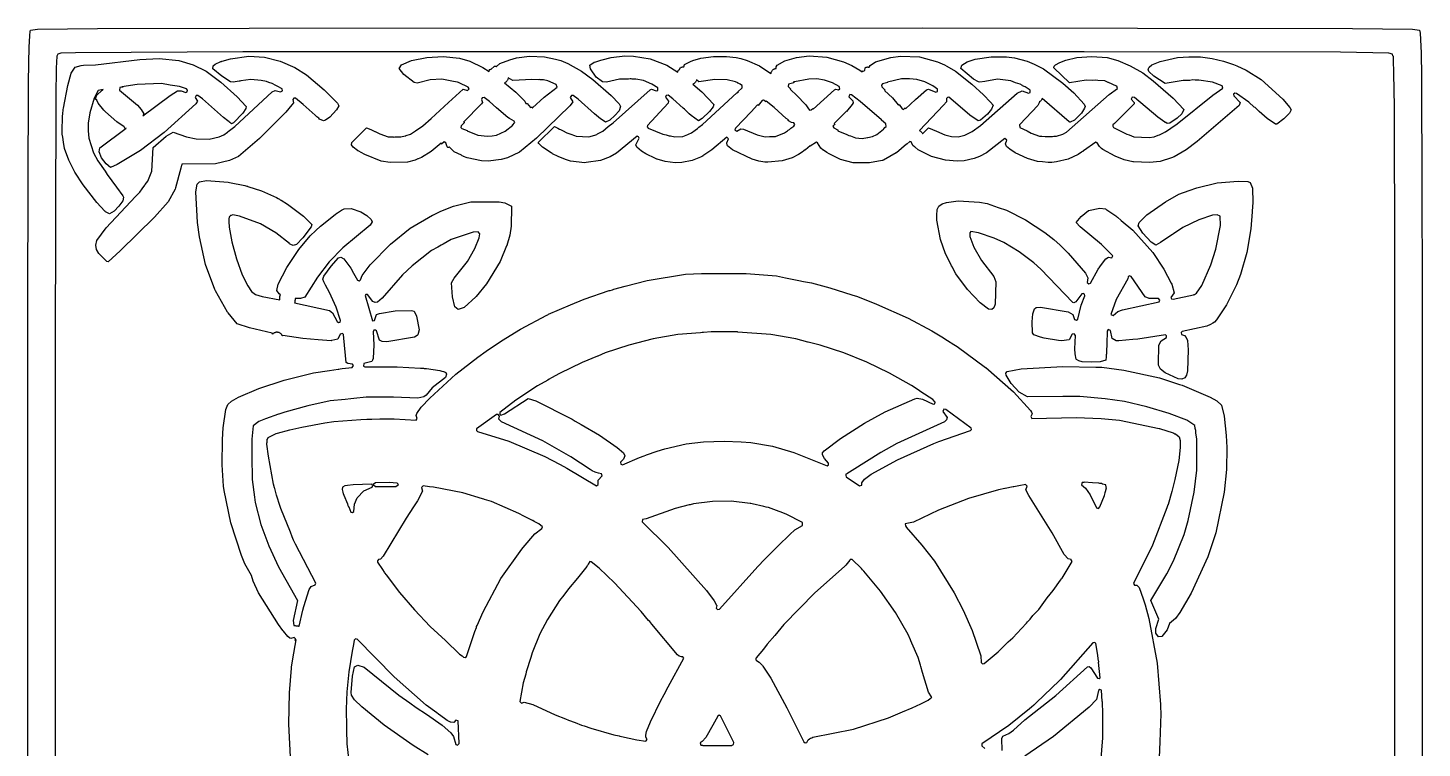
# Model space of a CAD drawing. Header units: millimetres. Extents: x 0 to 299, y 0 to 300.
# Drawn here: x 0.3 to 299.4, y 145.4 to 299.8 of the extents above; entities that cross this region are included whole.
import ezdxf

# ---------------------------------------------------------------- set-up
doc = ezdxf.new("R2010")
doc.units = ezdxf.units.MM
doc.layers.add('CUT', color=7, linetype='CONTINUOUS')

msp = doc.modelspace()

# ---------------------------------------------------------------- linework, layer by layer
at = {"layer": 'CUT'}
for points in [[(0.3196, 126.0814), (0.3314, 242.3578), (0.4539, 288.2613), (0.5912, 295.9124), (0.6451, 296.7105), (0.654, 296.8434), (0.7467, 298.2175), (0.8027, 299.0483), (0.8806, 299.3651), (2.3908, 299.5462), (15.2462, 299.7276), (47.8085, 299.8184), (192.1832, 299.8487), (284.4478, 299.7277), (297.3066, 299.5462), (298.8168, 299.3651), (298.9788, 298.706), (299.1321, 294.4695), (299.2229, 289.412), (299.2406, 284.2403), (299.289, 270.0892), (299.2987, 267.2501), (299.3025, 266.1354), (299.3636, 243.2563), (299.3492, 48.3109)], [(293.4982, 55.9256), (293.5207, 183.8023), (293.5285, 203.1676), (293.5244, 204.9089), (293.5285, 227.7398), (293.4982, 241.5512), (293.4982, 244.7452), (293.4799, 249.8786), (293.4074, 282.996), (293.3165, 290.076), (293.2095, 293.0982), (293.1944, 293.7342), (293.1031, 293.8453), (293.0179, 294.2016), (292.2424, 294.4074), (281.8461, 294.6178), (226.892, 294.7389), (46.4481, 294.7086), (10.5091, 294.5271), (7.4071, 294.4055), (6.7299, 294.2191), (6.5333, 293.7641), (6.4112, 291.2262), (6.3202, 285.2309), (6.1689, 231.3706), (6.1992, 47.8106)], [(56.6848, 142.1229), (56.2849, 150.5381), (56.4362, 157.2369), (56.8636, 162.5746), (56.8636, 162.5751), (56.8645, 162.5814), (56.8898, 162.7649), (57.1344, 164.537), (57.841, 168.6112), (57.8306, 168.6123), (57.7411, 168.5341), (57.6799, 168.4905), (57.7234, 168.8058), (57.4294, 169.0868), (56.7162, 168.915), (56.5279, 169.0065), (56.0817, 169.3678), (55.157, 170.4504), (55.0718, 170.5501), (55.0526, 170.5725), (55.0358, 170.5922), (54.999, 170.6353), (54.0486, 171.9163), (49.8008, 178.7146), (48.62, 181.1963), (48.2689, 182.4443), (46.8774, 184.9269), (46.1281, 186.6999), (43.8834, 193.6789), (42.4371, 200.6265), (42.3065, 201.5385), (41.9719, 206.1205), (42.0321, 211.5547), (42.1858, 214.0946), (42.777, 217.992), (43.2393, 219.1075), (44.0264, 219.7999), (45.4585, 220.6243), (49.8485, 222.4868), (55.2934, 224.3118), (61.5793, 225.8594), (64.9836, 226.4048), (66.8979, 226.6799), (66.9891, 226.6931), (67.3347, 226.7427), (67.7408, 226.8011), (69.8487, 226.9995), (70.1661, 227.4179), (69.928, 227.7421), (68.9375, 227.8706), (68.5529, 228.1236), (68.1166, 233.2943), (67.9992, 234.0774), (67.7681, 234.3142), (67.3241, 234.1889), (66.8351, 233.101), (65.4974, 232.7784), (65.4842, 232.7777), (65.4627, 232.7766), (65.4369, 232.7753), (65.3423, 232.7705), (62.5571, 232.9235), (59.3239, 233.2166), (55.0235, 233.8855), (54.8994, 233.7928), (54.8775, 233.8475), (54.8222, 233.9544), (54.7569, 234.0556), (54.6821, 234.1499), (54.5986, 234.2367), (54.5071, 234.315), (54.4085, 234.3841), (54.3037, 234.4435), (54.1937, 234.4924), (54.0795, 234.5306), (53.9622, 234.5576), (53.8428, 234.5732), (53.7224, 234.5772), (53.6022, 234.5696), (53.4834, 234.5505), (53.3669, 234.52), (53.2538, 234.4785), (53.1453, 234.4263), (53.0423, 234.3639), (52.9458, 234.2919), (52.8567, 234.2109), (52.8491, 234.2026), (52.7157, 234.3687), (47.8449, 235.496), (45.226, 236.3837), (43.2552, 238.7178), (43.2145, 238.7811), (43.1945, 238.8123), (43.1829, 238.8304), (43.1372, 238.9015), (40.5917, 243.4834), (40.4478, 243.7733), (38.4353, 249.0913), (37.1309, 255.043), (36.7249, 258.1227), (36.6446, 259.4586), (36.3733, 264.7119), (36.6533, 266.3487), (37.1438, 266.8358), (38.6562, 267.1063), (43.2518, 266.7549), (43.5726, 266.7094), (46.8375, 266.0398), (47.268, 265.9132), (47.2956, 265.9051), (47.4062, 265.8726), (47.4632, 265.8558), (50.4476, 264.8871), (53.6485, 263.4494), (54.0048, 263.2389), (54.2546, 263.0913), (54.4004, 263.0052), (54.6208, 262.875), (55.972, 262.0504), (59.4673, 259.4675), (61.2098, 257.7211), (61.0815, 257.1796), (59.3109, 254.801), (57.949, 253.4131), (57.2014, 253.1923), (56.6994, 253.3959), (56.4438, 253.5705), (56.4366, 253.5755), (56.4363, 253.5757), (56.4349, 253.5767), (56.4242, 253.5839), (53.466, 255.8939), (50.188, 257.8167), (45.6837, 259.4953), (44.2515, 259.7518), (43.9402, 259.6), (43.8363, 259.6103), (43.827, 259.5992), (43.7447, 259.6057), (43.6751, 259.4708), (43.5469, 259.4083), (43.5208, 259.2322), (43.5122, 259.222), (43.5143, 259.1886), (43.5081, 259.1468), (43.4315, 258.9984), (43.4384, 258.6776), (43.3911, 258.359), (43.4784, 257.0974), (44.0483, 253.9396), (45.0462, 250.3411), (46.3032, 246.8985), (47.472, 244.4979), (48.2718, 243.2829), (49.1422, 242.6511), (50.5933, 242.2309), (54.3354, 241.5482), (54.3275, 241.9553), (54.3308, 242.071), (54.3452, 242.1859), (54.3707, 242.2989), (54.4069, 242.4088), (54.4536, 242.5148), (54.5103, 242.6158), (54.5206, 242.6307), (54.1891, 242.8236), (53.7137, 243.559), (54.0075, 244.9017), (55.8321, 248.4577), (58.4411, 252.341), (60.8997, 255.2866), (62.0799, 256.4253), (62.0907, 256.4279), (63.1017, 257.333), (66.2196, 259.8265), (66.5995, 260.1094), (66.6321, 260.1337), (66.7135, 260.1944), (66.7304, 260.207), (67.5726, 260.7279), (68.1862, 261.0532), (69.6748, 261.1449), (71.7339, 260.3886), (73.0312, 259.6044), (73.9454, 258.7906), (74.1921, 258.2712), (73.7145, 257.5244), (67.8414, 252.6788), (64.9692, 249.6856), (62.4412, 246.4036), (59.7286, 242.086), (58.806, 241.8133), (57.6587, 241.8432), (57.6614, 241.7956), (57.6567, 241.6789), (57.6406, 241.5632), (57.6134, 241.4496), (57.5919, 241.3872), (57.5965, 241.3025), (57.5914, 241.1848), (57.5747, 241.0682), (57.5467, 240.9538), (57.5246, 240.8911), (65.0247, 239.2774), (65.674, 238.7661), (66.6666, 236.8531), (66.9727, 236.6595), (67.2806, 236.7736), (67.3867, 237.1199), (66.4698, 239.9403), (65.0313, 243.1204), (64.1238, 244.6871), (63.7641, 245.3972), (63.6079, 245.9344), (63.817, 246.5749), (65.337, 248.7349), (66.9274, 250.5106), (67.431, 250.6702), (68.0979, 250.2927), (69.5574, 248.3281), (70.1817, 247.2472), (71.001, 245.7539), (71.2565, 245.655), (71.2912, 245.6328), (71.3018, 245.6374), (71.4309, 245.5874), (71.6833, 245.801), (72.0043, 246.752), (73.7277, 249.0192), (78.0858, 253.4999), (82.3121, 256.9042), (87.12, 259.6997), (87.301, 259.7937), (88.7839, 260.4652), (91.3621, 261.5476), (91.3742, 261.5519), (91.3929, 261.5585), (91.4112, 261.5649), (91.6403, 261.6457), (95.308, 262.5371), (101.4324, 262.5351), (102.6151, 262.3076), (103.368, 261.9421), (104.0202, 261.5873), (104.022, 261.5847), (104.0248, 261.5803), (104.0273, 261.5765), (104.0373, 261.5613), (103.9714, 257.3002), (103.6963, 255.3936), (103.0249, 253.1632), (103.0173, 253.1424), (103.0153, 253.1369), (103.013, 253.1305), (103.0058, 253.1109), (101.6254, 249.7799), (98.7177, 244.9443), (96.4705, 242.2558), (96.4639, 242.2483), (96.4545, 242.2377), (96.4423, 242.224), (96.3791, 242.1527), (93.8719, 239.8692), (92.575, 239.4239), (91.9213, 240.0286), (91.4194, 242.1756), (91.1683, 245.1828), (91.7656, 246.1803), (94.5893, 249.7804), (96.1792, 252.5068), (97.1194, 254.8516), (97.2345, 255.654), (96.8793, 256.1313), (95.7993, 256.034), (91.1268, 254.4567), (89.4099, 253.4939), (88.9533, 253.282), (88.2459, 252.8413), (86.9205, 252.0981), (82.7085, 248.8463), (80.6936, 246.9209), (76.2824, 241.9049), (75.2921, 241.0503), (74.7731, 240.9682), (74.286, 241.1876), (73.1636, 242.6475), (72.8358, 242.6609), (72.6272, 242.4543), (74.2209, 237.0223), (74.6871, 237.0814), (75.1181, 238.3645), (75.7329, 238.6283), (79.1319, 239.1742), (82.5795, 239.2581), (83.16, 239.0742), (83.7081, 237.995), (84.2398, 235.0637), (83.9841, 234.0593), (83.8996, 233.9751), (83.8518, 233.9276), (83.8172, 233.8931), (83.7804, 233.8564), (83.2377, 233.4977), (77.2752, 232.523), (76.2963, 232.5897), (75.7657, 232.8672), (75.0952, 234.8634), (74.8638, 235.0523), (74.5338, 235.0017), (74.3627, 234.676), (74.5217, 231.8756), (74.4005, 228.9356), (74.4001, 228.9295), (74.2445, 228.5922), (74.2346, 228.5708), (74.2292, 228.559), (74.1161, 228.314), (72.3991, 227.8454), (72.2821, 227.3309), (72.5975, 227.1359), (79.5522, 227.1626), (84.5654, 226.8991), (85.1616, 226.8446), (85.2927, 226.8326), (85.5371, 226.8103), (85.844, 226.7823), (88.7057, 226.365), (89.0862, 226.2475), (89.4604, 226.1319), (89.6206, 226.0824), (89.698, 226.0585), (89.9558, 225.9242), (90.1114, 225.557), (89.8836, 224.885), (87.059, 222.6621), (85.741, 221.1049), (85.2136, 220.7608), (83.99, 220.4502), (78.7469, 220.6913), (72.8852, 220.631), (70.1962, 220.3568), (69.6053, 220.3276), (68.4045, 220.1741), (65.1731, 219.8445), (60.3639, 218.8224), (55.43, 217.4603), (54.1681, 217.027), (54.1182, 217.0126), (54.0566, 216.9887), (51.2961, 216.041), (49.8516, 215.4055), (48.669, 214.5456), (48.3827, 211.6735), (48.3866, 211.116), (48.3829, 211.0932), (48.3658, 209.6882), (48.3524, 209.4674), (48.36, 209.2167), (48.3233, 206.2152), (48.4302, 204.8217), (48.4428, 203.0006), (48.9217, 199.2301), (48.922, 199.2275), (48.9221, 199.227), (49.0721, 198.0462), (50.3128, 193.3567), (51.9719, 188.7439), (54.0525, 184.2527), (58.1758, 177.0291), (57.2505, 172.7338), (57.3547, 171.6695), (57.4467, 171.6781), (57.5645, 171.6777), (57.6817, 171.6656), (57.7972, 171.6422), (57.9098, 171.6075), (57.9568, 171.5878), (58.0209, 171.5964), (58.1394, 171.6004), (58.2578, 171.5926), (58.3748, 171.5733), (58.4759, 171.5461), (59.2891, 174.9939), (59.5367, 175.7974), (59.5421, 175.7998), (60.6702, 179.4469), (61.046, 180.0841), (61.943, 180.4377), (62.1023, 180.8056), (57.711, 189.157), (57.3046, 190.0035), (57.3003, 190.014), (57.1786, 190.315), (57.0133, 190.7239), (56.6217, 191.6928), (54.553, 196.8102), (54.1318, 198.0857), (53.9305, 198.788), (53.6759, 199.676), (53.2761, 201.0705), (53.2363, 201.2096), (53.0201, 202.01), (51.9, 208.0347), (51.5808, 210.6082), (51.5822, 210.6245), (51.5975, 210.8037), (51.614, 210.9968), (51.6692, 211.6429), (51.6816, 211.684), (51.8702, 212.0133), (51.9897, 212.104), (53.5798, 212.8539), (53.8525, 212.9341), (56.4812, 213.6618), (59.0895, 214.2345), (64.0462, 215.1664), (65.9165, 215.4508), (71.6995, 215.8763), (73.007, 215.9241), (73.4629, 215.9408), (74.0626, 215.9627), (75.8119, 216.0267), (78.8863, 216.0267), (83.5983, 215.7479), (83.8336, 216.075), (83.611, 216.7148), (83.7723, 217.1852), (84.7007, 218.5076), (86.4974, 220.4243), (92.1146, 225.5886), (96.8424, 229.2465), (98.5793, 230.5517), (101.9286, 232.7234), (105.9624, 235.2096), (111.6445, 238.25), (111.8396, 238.341), (111.9231, 238.3799), (111.9447, 238.39), (112.0139, 238.4222), (116.7332, 240.4638), (119.6359, 241.6617), (124.9967, 243.5072), (125.1862, 243.5616), (125.699, 243.709), (125.9791, 243.7895), (128.4264, 244.4927), (133.128, 245.6691), (141.36, 247.0391), (144.7792, 247.1906), (154.3716, 247.1644), (160.8843, 246.6503), (162.7957, 246.2663), (165.6817, 245.6866), (166.6669, 245.4886), (168.3882, 245.1428), (172.3121, 244.1296), (177.0764, 242.6002), (178.2537, 242.2162), (182.3539, 240.621), (189.0979, 237.6096), (194.1839, 234.8871), (196.6729, 233.3664), (197.4337, 232.8857), (197.5964, 232.7829), (198.906, 231.9554), (199.622, 231.5029), (205.7484, 227.0411), (205.8226, 226.9847), (211.691, 221.8127), (215.3891, 217.834), (215.5629, 217.4594), (215.7021, 217.0743), (215.4437, 216.4987), (215.6865, 216.1109), (225.1732, 216.2989), (230.5098, 216.1168), (234.4487, 215.7533), (242.9784, 213.9628), (243.0216, 213.9502), (245.9464, 213.0111), (246.0827, 212.9469), (246.1199, 212.9294), (246.355, 212.8187), (246.4603, 212.7691), (247.2396, 212.1456), (247.4663, 211.3791), (247.4666, 209.866), (247.1547, 207.0586), (246.304, 203.0315), (245.6617, 200.4078), (244.889, 197.6721), (244.8818, 197.6519), (244.8644, 197.6031), (244.8403, 197.5356), (244.6215, 196.9223), (241.5222, 188.8998), (237.4468, 180.7215), (237.6452, 180.3418), (238.1003, 180.3689), (238.1758, 180.3432), (238.6442, 179.8591), (238.6476, 179.8521), (239.5498, 177.4059), (239.9525, 176.1196), (240.7168, 173.1828), (242.5351, 163.624), (243.2603, 154.7546), (243.2612, 154.6866), (243.2666, 154.289), (243.2877, 152.715), (243.1393, 146.7609), (242.9508, 143.404)], [(86.1688, 143.9766), (82.9719, 145.9861), (76.7726, 150.3105), (71.9489, 154.223), (70.4033, 155.7389), (69.7427, 156.7767), (69.6606, 157.3138), (69.9641, 160.8576), (70.3807, 162.8376), (71.0772, 163.2202), (72.4786, 162.725), (79.8956, 156.7611), (82.2486, 155.1361), (83.6134, 154.1016), (85.8265, 152.6652), (89.1887, 150.3433), (91.0639, 148.7088), (91.5837, 147.8891), (92.1257, 146.2046), (92.4692, 146.0073), (92.854, 146.3942), (92.5805, 151.2519), (92.0764, 151.4038), (91.6703, 150.9003), (91.0497, 150.9693), (90.9854, 150.9883), (90.4252, 151.2333), (90.2728, 151.3331), (89.6711, 151.7697), (88.4254, 152.6736), (88.0595, 152.9391), (85.731, 154.6288), (78.8905, 160.6547), (70.8744, 168.8279), (70.7675, 168.7814), (70.5893, 168.8109), (70.4094, 168.6258), (70.3757, 168.6112), (70.3707, 168.586), (70.3377, 168.552), (70.1775, 167.6227), (69.8937, 166.2083), (69.1387, 161.7655), (68.7474, 157.4844), (68.597, 153.7672), (68.6762, 149.8578), (68.6576, 148.1258), (68.7241, 147.4887), (68.7474, 146.3413), (69.6209, 138.8555)], [(209.2778, 144.9221), (209.192, 147.4793), (209.4181, 147.981), (210.6915, 148.5515), (211.7249, 149.2651), (214.1307, 151.4548), (220.7668, 156.6977), (227.6252, 162.8239), (227.9345, 162.9052), (228.2998, 162.5949), (229.7473, 160.3952), (230.0618, 160.2925), (230.3197, 160.4378), (229.9629, 163.8384), (229.9917, 163.8939), (229.8899, 164.5341), (229.8028, 165.3643), (229.3814, 167.8038), (229.1947, 168.0407), (228.7303, 167.9751), (221.7833, 160.1044), (221.6359, 159.9444), (221.6286, 159.9365), (221.6282, 159.9361), (221.6087, 159.9159), (216.5479, 155.081), (216.2002, 154.7647), (216.049, 154.6272), (215.5835, 154.2037), (215.1521, 153.8112), (210.7558, 150.2774), (204.9484, 146.3136), (204.9086, 145.9121), (205.5923, 145.3181)], [(230.4381, 142.2964), (230.8582, 147.5795), (230.889, 153.5266), (230.8187, 154.517), (230.8034, 155.3099), (230.7555, 155.4075), (230.5856, 157.8009), (230.2455, 157.9485), (229.9558, 157.7775), (229.4878, 155.8445), (227.9831, 154.1531), (220.3228, 147.8597), (214.149, 143.653)]]:
    msp.add_lwpolyline(points, dxfattribs=at)
for points in [[(14.9761, 285.1388), (15.019, 285.2392), (15.0708, 285.3352), (15.1311, 285.4262), (15.1994, 285.5113), (15.2752, 285.5898), (16.0806, 286.3521), (16.1808, 286.437), (16.2896, 286.5105), (16.4058, 286.5716), (16.4822, 286.6066), (15.3607, 286.3991), (14.5608, 284.8079), (13.6365, 281.6666), (13.2788, 279.382), (13.2212, 277.7686), (13.4046, 276.1691), (14.4035, 273.0568), (15.3188, 271.3156), (16.8717, 269.1523), (16.8722, 269.113), (17.326, 268.4416), (19.3409, 265.7125), (20.7098, 263.8056), (20.8273, 263.5382), (20.6691, 262.7737), (19.856, 261.6455), (18.8239, 260.5551), (17.8433, 260.0003), (17.0762, 260.3494), (16.9686, 260.4354), (16.957, 260.4447), (16.9337, 260.4633), (16.8513, 260.5292), (15.0939, 262.4287), (12.1523, 266.2185), (10.3673, 268.9291), (9.0769, 271.45), (8.1777, 273.9848), (8.1702, 274.0266), (8.1137, 274.3874), (7.9606, 275.3651), (7.797, 276.4096), (7.6926, 277.0762), (7.6462, 278.1081), (7.7231, 280.3941), (7.7254, 280.4614), (7.7316, 280.6464), (7.7333, 280.6957), (7.8213, 281.6437), (7.8802, 282.0759), (7.8942, 282.1787), (7.9195, 282.3639), (7.9579, 282.6461), (8.8728, 287.4957), (9.5788, 290.1567), (10.4694, 291.4283), (11.7506, 291.7858), (12.2579, 291.8431), (14.8556, 291.949), (24.3475, 293.1017), (28.4904, 293.2746), (32.7077, 292.8264), (35.7672, 291.9112), (38.5525, 290.5792), (41.6777, 288.2425), (45.1735, 285.0811), (47.1643, 282.9601), (47.0873, 282.5352), (46.3969, 281.5294), (44.4197, 279.4654), (44.0122, 279.3069), (43.8582, 279.3942), (43.6125, 279.5952), (43.4673, 279.7141), (43.1998, 279.9329), (42.3112, 280.6599), (37.797, 284.6057), (36.7777, 285.3398), (36.4474, 285.3687), (36.2042, 284.908), (36.7316, 284.1092), (36.3611, 283.5359), (29.5496, 277.3911), (24.4444, 273.5618), (19.443, 270.5303), (18.0227, 269.9296), (17.0811, 270.6713), (16.1431, 271.9947), (15.6191, 273.2708), (15.7617, 274.1505), (21.4094, 278.3566), (21.0439, 278.2458), (21.0901, 278.3295), (20.9646, 278.6398), (19.3843, 279.7156), (16.9748, 281.8209), (16.6106, 282.2011), (15.3939, 283.7295), (15.133, 284.3806), (14.812, 284.5577), (14.9426, 285.0349)], [(53.3937, 286.4422), (54.5145, 286.1175), (54.915, 286.356), (54.8287, 286.7821), (53.81, 287.3856), (53.5172, 287.5058), (53.5165, 287.5074), (52.7004, 287.9515), (51.9811, 288.1362), (51.5235, 288.3241), (50.3573, 288.6021), (48.1579, 288.806), (45.9771, 288.4613), (45.7816, 288.4504), (45.6134, 288.4038), (44.347, 288.2036), (43.7821, 288.3152), (41.898, 289.4899), (40.023, 291.0929), (40.0921, 291.6918), (40.5196, 292.0649), (41.6978, 292.6162), (41.7776, 292.6476), (41.8336, 292.6696), (41.9069, 292.6985), (41.9623, 292.7203), (43.7856, 293.2432), (47.6941, 293.765), (51.0618, 293.5542), (54.4276, 292.7312), (57.5755, 291.3894), (60.0907, 289.7671), (63.893, 286.5445), (66.7115, 283.7222), (66.9916, 283.1586), (66.5467, 282.2813), (65.0847, 280.7332), (64.1317, 280.0292), (63.6981, 279.9137), (62.8966, 280.3089), (62.7251, 280.4601), (62.5068, 280.6525), (62.3298, 280.8084), (61.9664, 281.1287), (59.3898, 283.4369), (57.7111, 284.7642), (57.3785, 284.7993), (57.1227, 284.4891), (57.268, 283.7988), (56.925, 283.3579), (55.6448, 281.7887), (49.9774, 276.1218), (45.5026, 272.3023), (43.5703, 271.4158), (40.5842, 270.7151), (33.3499, 270.6067), (33.2527, 270.238), (33.1838, 270.1484), (33.1304, 269.7739), (32.0089, 265.5203), (31.8912, 265.2432), (30.3828, 262.5484), (27.4993, 259.2718), (20.1264, 252.0183), (17.5298, 249.704), (17.2191, 249.748), (15.5495, 251.4724), (15.0011, 252.3398), (14.8588, 253.2604), (15.1137, 254.2604), (17.0803, 256.9482), (23.4014, 263.6667), (23.4037, 263.6687), (23.4075, 263.6731), (24.3101, 264.6324), (24.823, 265.3382), (25.4008, 266.0879), (25.4848, 266.249), (26.036, 267.0075), (26.8801, 269.1548), (27.1603, 274.1709), (29.9865, 276.6612), (31.4568, 277.4516), (34.3295, 276.4748), (36.4025, 276.0619), (39.197, 276.0066), (41.3484, 276.457), (42.3767, 276.9321), (43.1521, 277.5047), (43.1974, 277.53), (43.3075, 277.6194), (44.728, 278.6683), (52.6868, 286.136)], [(71.0827, 273.5068), (71.0154, 273.5432), (70.0733, 274.2666), (69.7285, 274.7398), (69.7991, 275.2436), (72.9751, 278.4308), (73.8949, 278.0247), (74.588, 277.7187), (74.7711, 277.6379), (74.8311, 277.6114), (75.7831, 277.1271), (77.6078, 276.4826), (78.5531, 276.4749), (78.6429, 276.4559), (78.6557, 276.456), (78.7746, 276.4269), (79.0336, 276.4572), (79.6715, 276.4594), (79.6982, 276.4655), (80.3396, 276.4602), (81.2393, 276.7153), (81.3585, 276.7292), (81.4646, 276.7791), (82.3952, 277.043), (83.2219, 277.6062), (83.3294, 277.6568), (83.4445, 277.7578), (85.0086, 278.8234), (86.8213, 280.3931), (90.523, 283.8768), (93.7152, 286.6884), (94.5766, 286.4533), (94.9595, 286.7722), (94.7843, 287.1721), (92.8317, 288.0705), (92.673, 288.1033), (92.4325, 288.2136), (91.6034, 288.324), (89.126, 288.8353), (86.616, 288.7154), (83.7976, 287.9941), (83.1874, 288.1314), (80.9286, 289.8578), (79.95, 291.1164), (80.4217, 291.9231), (80.4754, 291.9612), (82.6306, 292.8549), (85.8923, 293.4935), (89.3999, 293.7355), (92.8697, 293.3402), (95.136, 292.6988), (97.9078, 291.3764), (99.263, 290.5041), (99.2662, 290.5668), (99.2835, 290.6822), (99.3119, 290.7954), (99.3512, 290.9053), (99.3733, 290.9521), (99.431, 290.9912), (99.6385, 290.9054), (100.408, 291.6447), (100.4462, 291.647), (100.5628, 291.6427), (100.6784, 291.6271), (100.792, 291.6003), (100.8145, 291.5926), (101.543, 292.2081), (103.7094, 292.9935), (105.15, 293.4078), (107.9122, 293.7952), (111.0957, 293.6754), (113.4526, 293.1462), (114.6188, 292.8227), (116.1518, 292.2399), (119.0906, 290.5592), (121.4806, 288.7523), (125.3986, 285.3191), (127.1153, 283.5724), (127.446, 283.0199), (127.1175, 282.0956), (126.2185, 281.0384), (125.1709, 280.0603), (124.2315, 279.6194), (124.2102, 279.6316), (124.1958, 279.6398), (124.1847, 279.6462), (124.1454, 279.6688), (123.1368, 280.3396), (121.8531, 281.4266), (118.33, 284.532), (117.2503, 285.3467), (116.8867, 285.3699), (116.6662, 284.9315), (117.2251, 284.0223), (116.874, 283.521), (116.5305, 283.1592), (109.4405, 276.1831), (105.7576, 273.1827), (103.2189, 271.9738), (101.8584, 271.5992), (99.0367, 271.2578), (97.6155, 271.3472), (94.5185, 272.0176), (93.7731, 272.2971), (93.7012, 272.3319), (93.4999, 272.4292), (93.2897, 272.5309), (91.7726, 273.2646), (90.8007, 274.1648), (90.7839, 274.327), (90.7579, 274.3107), (90.6541, 274.2589), (90.5458, 274.2173), (90.434, 274.1864), (90.4122, 274.1826), (90.2613, 274.321), (89.9814, 275.1915), (89.6306, 275.3949), (89.0457, 274.9407), (89.0399, 274.9548), (89.0064, 275.0658), (88.9913, 275.1417), (86.8343, 273.3068), (84.7472, 272.036), (84.0425, 271.7671), (84.0053, 271.7528), (83.9836, 271.7446), (83.3512, 271.5032), (81.7185, 271.077), (81.71, 271.0754), (81.7083, 271.0751), (81.708, 271.075), (81.7079, 271.075), (78.0335, 270.9843), (76.0874, 271.301), (72.585, 272.7037), (71.7863, 273.1265), (71.3232, 273.3768), (71.1445, 273.4734)], [(166.7523, 273.478), (166.3827, 273.2181), (165.6286, 272.6877), (164.2597, 271.9765), (162.0692, 271.3185), (159.0275, 271.077), (158.3907, 271.0761), (157.0829, 271.2963), (155.6993, 271.6962), (151.4559, 273.7135), (150.382, 274.5441), (150.2919, 274.6773), (150.2467, 275.2218), (150.6041, 276.0447), (150.2168, 276.4277), (147.0361, 273.717), (145.1209, 272.4002), (145.0689, 272.3717), (144.9993, 272.3336), (144.8985, 272.2784), (144.5956, 272.1126), (142.8042, 271.4109), (140.5608, 270.9747), (139.187, 270.9252), (137.0004, 271.209), (135.2993, 271.6882), (135.2001, 271.7249), (135.103, 271.7608), (135.0682, 271.7737), (134.931, 271.8244), (132.843, 272.8605), (131.9146, 273.3821), (130.9409, 274.2509), (130.7412, 274.7465), (131.3998, 276.178), (131.3152, 276.496), (131.0173, 276.6358), (126.5789, 272.9598), (125.2036, 272.2096), (123.1427, 271.4428), (120.0347, 270.9497), (119.7727, 270.9352), (116.7383, 271.267), (115.5964, 271.6337), (114.0337, 272.3013), (112.8213, 272.8625), (112.7912, 272.8805), (112.582, 273.0193), (110.7242, 274.2828), (109.941, 275.0566), (109.769, 275.301), (113.2936, 278.6753), (114.013, 278.3321), (114.368, 278.1627), (114.532, 278.0844), (115.0205, 277.8513), (115.9075, 277.3393), (116.7806, 277.0279), (117.5462, 276.7482), (117.5749, 276.7447), (117.8926, 276.6313), (120.6432, 276.4531), (121.9001, 276.8648), (122.1467, 276.9106), (122.3169, 277.0013), (122.4013, 277.0289), (122.4953, 277.0964), (123.6243, 277.698), (124.755, 278.7172), (125.8317, 279.4894), (133.7715, 286.5497), (134.095, 286.6844), (135.0759, 286.3185), (135.4286, 286.4264), (135.4238, 286.9793), (134.1244, 287.7483), (132.3257, 288.5433), (130.7492, 288.8659), (129.9099, 288.8671), (129.7288, 288.8994), (129.5275, 288.8883), (129.4811, 288.897), (129.1329, 288.8682), (127.2001, 288.871), (124.3895, 288.2085), (123.5966, 288.2679), (122.2358, 289.2828), (120.96, 291.0774), (120.8688, 291.8604), (121.8132, 292.4886), (122.0454, 292.562), (122.1425, 292.5926), (123.1989, 292.9262), (123.4683, 293.0112), (125.4087, 293.5183), (128.3369, 293.8253), (130.2132, 293.794), (133.8159, 293.1885), (137.3372, 291.8306), (139.7408, 290.345), (139.7419, 290.3936), (139.7566, 290.5121), (139.783, 290.6286), (139.8209, 290.7418), (139.8439, 290.7932), (140.0275, 290.8713), (140.3121, 291.327), (140.3616, 291.3575), (140.4691, 291.4096), (140.5811, 291.4508), (140.6967, 291.4807), (140.8148, 291.4989), (140.934, 291.5053), (141.0004, 291.5023), (141.1462, 291.9884), (142.4291, 292.6495), (142.948, 292.8545), (144.6776, 293.3411), (147.3412, 293.7059), (150.1424, 293.7351), (152.2664, 293.5049), (153.202, 293.298), (154.6256, 292.8702), (157.2555, 291.6913), (159.7039, 290.0424), (159.7111, 290.1235), (159.7324, 290.2374), (159.7645, 290.3486), (159.8072, 290.4562), (159.8601, 290.5592), (159.9227, 290.6566), (159.9943, 290.7476), (160.0744, 290.8312), (160.1622, 290.9067), (160.2569, 290.9734), (160.3575, 291.0307), (160.4632, 291.078), (160.5729, 291.1149), (160.6857, 291.141), (160.7895, 291.1547), (160.7893, 291.5136), (161.0406, 291.8488), (162.6761, 292.758), (165.1598, 293.4917), (167.8832, 293.8248), (171.6949, 293.5767), (175.2909, 292.5795), (177.074, 291.7673), (178.785, 290.7875), (179.2939, 290.4057), (179.302, 290.4702), (179.3277, 290.5839), (179.3405, 290.6227), (179.5072, 290.5349), (179.8645, 290.7294), (179.9175, 291.2495), (179.992, 291.3572), (180.0973, 291.3988), (180.2093, 291.431), (180.324, 291.4521), (180.4401, 291.462), (180.5567, 291.4606), (180.6726, 291.4479), (180.7867, 291.424), (180.7881, 291.4235), (180.9443, 291.7803), (182.1019, 292.5458), (185.4041, 293.5153), (187.5014, 293.7967), (191.5734, 293.6381), (195.4466, 292.5789), (196.8865, 291.9062), (197.4059, 291.6605), (199.2452, 290.5726), (202.8137, 287.7599), (205.2678, 285.4986), (206.8088, 283.9105), (207.3377, 283.2463), (207.0133, 282.4099), (206.1145, 281.3195), (204.6285, 280.0764), (204.1308, 279.9148), (202.3201, 281.1603), (198.2769, 284.6544), (197.8424, 284.9657), (197.5451, 284.9559), (197.3297, 284.7029), (197.333, 284.021), (196.7247, 283.2764), (191.5916, 277.8276), (191.6653, 277.7847), (191.7616, 277.715), (191.925, 277.584), (192.013, 277.506), (192.093, 277.4198), (192.1642, 277.3262), (192.2258, 277.226), (192.2388, 277.1994), (193.4768, 278.4257), (195.1853, 277.7364), (197.0076, 276.9107), (198.4317, 276.5291), (199.8586, 276.4899), (201.2775, 276.8409), (202.8702, 277.6537), (204.6567, 278.9059), (212.5353, 285.8408), (213.5769, 286.3823), (214.9254, 285.8631), (215.3122, 285.9726), (215.3191, 286.4975), (214.2203, 287.1888), (213.6819, 287.4154), (213.6629, 287.4689), (213.1389, 287.776), (212.1292, 288.0688), (211.1334, 288.4879), (208.2923, 288.8356), (205.564, 288.3632), (204.4845, 288.2409), (204.2116, 288.298), (203.1547, 288.8866), (200.4025, 291.1466), (200.6577, 291.8869), (201.7683, 292.5749), (203.5284, 293.1586), (206.9148, 293.6755), (210.2446, 293.6757), (211.963, 293.4468), (214.6476, 292.7173), (216.1665, 292.1029), (218.1227, 291.0609), (222.2675, 288.005), (224.6548, 285.9232), (226.8744, 283.521), (227.0702, 283.0175), (226.976, 282.6162), (226.2765, 281.5727), (224.7843, 280.0488), (223.8433, 279.6236), (223.8155, 279.6426), (223.8078, 279.6479), (223.7639, 279.6778), (223.6784, 279.7361), (217.8637, 284.6934), (217.8282, 284.594), (217.7778, 284.4874), (217.7172, 284.3863), (217.647, 284.2915), (217.5678, 284.2042), (217.4805, 284.125), (217.3858, 284.0547), (217.2846, 283.9942), (217.2305, 283.9686), (217.266, 283.9227), (216.9133, 283.2059), (213.0737, 279.159), (213.0299, 279.0256), (213.0094, 279.0037), (213.0142, 278.9776), (212.9805, 278.8746), (213.0585, 278.7389), (213.1088, 278.4678), (214.6179, 277.7589), (215.5359, 277.2434), (217.287, 276.6394), (217.7845, 276.6393), (218.5268, 276.548), (220.0563, 276.5808), (220.3376, 276.6385), (220.9592, 276.6383), (222.3208, 277.0599), (223.0604, 277.4973), (232.2582, 285.5713), (234.0375, 286.8539), (233.8693, 287.3492), (233.8322, 287.3658), (233.8323, 287.3677), (232.1067, 288.1564), (232.0271, 288.1697), (231.3257, 288.482), (229.8252, 288.5364), (229.286, 288.6262), (228.6003, 288.5808), (227.3139, 288.6275), (223.7324, 288.0348), (220.3745, 291.298), (220.4123, 291.6254), (220.6939, 291.8916), (221.6798, 292.4237), (222.97, 292.9437), (225.282, 293.5245), (228.5374, 293.7358), (231.82, 293.5171), (234.1023, 292.8773), (236.7505, 291.7214), (239.4324, 290.2292), (241.6686, 288.5163), (245.9539, 284.7474), (248.2261, 282.3128), (247.7948, 281.395), (246.8003, 280.4614), (245.2173, 279.4264), (244.6501, 279.3765), (244.3616, 279.5406), (244.2843, 279.5845), (244.271, 279.5921), (244.1651, 279.6523), (242.6795, 280.7128), (237.6965, 284.9113), (237.1859, 285.0218), (236.9861, 284.5662), (237.6284, 283.8365), (237.6273, 283.6361), (237.6075, 283.6063), (237.5755, 283.5582), (237.5753, 283.5579), (237.5672, 283.5456), (233.3858, 279.3748), (233.0403, 279.0535), (233.0603, 278.967), (232.9934, 278.7917), (233.1879, 278.4829), (233.8868, 278.158), (236.0375, 277.0704), (236.5465, 276.9214), (237.5496, 276.455), (240.8187, 276.3099), (241.8805, 276.4922), (242.7623, 276.8689), (243.0334, 276.9387), (243.7466, 277.2894), (244.0221, 277.4071), (244.1276, 277.4767), (244.3444, 277.5833), (245.4441, 278.3372), (245.4504, 278.3501), (246.8353, 279.2644), (254.4819, 285.4001), (256.6449, 286.8887), (256.4851, 287.4132), (254.3885, 288.2045), (251.494, 288.6255), (250.9668, 288.6165), (250.8957, 288.6262), (250.6959, 288.6157), (250.1621, 288.6854), (249.5727, 288.5928), (248.1112, 288.568), (244.2218, 287.9419), (241.8125, 289.4806), (240.7414, 290.4774), (240.6339, 291.0008), (240.7944, 291.4435), (241.367, 291.9348), (243.1848, 292.6714), (246.8743, 293.4881), (249.3605, 293.6752), (251.8655, 293.6117), (254.3656, 293.2744), (256.7981, 292.7038), (258.9315, 291.9744), (259.6514, 291.6773), (261.5931, 290.768), (264.8281, 288.75), (269.4608, 284.5411), (270.9882, 282.8018), (271.2516, 282.2501), (270.8959, 281.5539), (269.7079, 280.3352), (268.2316, 279.2254), (267.8986, 279.1934), (266.1323, 280.4398), (264.4199, 281.9523), (263.5434, 282.7535), (263.3762, 282.8741), (262.2168, 283.8981), (259.5625, 285.777), (259.1683, 285.8474), (258.9337, 285.6138), (258.9637, 285.2841), (260.3475, 283.8481), (260.0914, 283.2165), (251.1155, 275.5126), (248.7889, 273.7078), (246.1802, 272.1908), (245.5781, 271.9557), (243.1674, 271.2033), (240.8642, 270.9551), (237.4434, 271.1029), (237.352, 271.1118), (235.4659, 271.5754), (233.5456, 272.3687), (230.8822, 273.7909), (230.6041, 273.9975), (230.4737, 274.1158), (230.4008, 274.182), (230.2881, 274.2842), (230.1577, 274.4026), (229.6482, 275.2265), (229.3457, 275.3619), (226.7259, 273.4767), (226.5649, 273.3651), (226.5109, 273.3276), (226.2897, 273.1741), (225.6079, 272.7011), (223.4306, 271.7257), (220.92, 271.111), (219.9347, 271.0157), (219.1564, 271.015), (217.9225, 271.0898), (216.843, 271.227), (214.7358, 271.8182), (212.0606, 273.0719), (210.9293, 273.8202), (210.2166, 274.4223), (210.0098, 274.9587), (210.2975, 275.7711), (209.897, 276.0987), (205.929, 273.0384), (204.445, 272.2688), (203.2674, 271.8129), (201.1327, 271.3284), (199.6301, 271.2869), (197.1517, 271.4761), (194.1459, 272.2654), (191.2908, 273.7272), (190.6213, 274.2481), (190.5608, 274.3582), (190.4801, 274.3165), (190.472, 274.3133), (190.1088, 274.6403), (189.803, 275.3872), (189.4917, 275.5009), (188.8119, 274.911), (188.8063, 274.9216), (186.5958, 273.0903), (186.5941, 273.0891), (186.5914, 273.0872), (186.5836, 273.0818), (186.5593, 273.0649), (183.8261, 271.4981), (183.7347, 271.462), (183.6501, 271.4286), (183.6102, 271.4129), (183.5795, 271.4008), (180.8064, 270.8957), (177.3454, 270.9275), (174.5969, 271.5999), (172.1854, 272.8429), (171.6741, 273.1338), (170.9419, 273.6617), (170.8803, 273.6447), (170.3792, 274.0637), (169.7046, 275.223), (169.4386, 275.3673), (168.1333, 274.4492), (168.1057, 274.5306), (168.1044, 274.5353), (167.1138, 273.7323), (167.0208, 273.6668)], [(30.8441, 285.383), (32.3968, 286.3185), (33.1808, 286.3217), (34.2018, 286.0094), (34.4647, 286.1422), (34.5553, 286.4587), (34.3378, 286.7493), (32.8458, 287.2762), (30.8647, 287.5973), (30.861, 287.5983), (30.8568, 287.5985), (28.9931, 287.9006), (23.7825, 287.7201), (20.4469, 287.2388), (20.6537, 287.1759), (20.7055, 287.1573), (20.02, 287.0433), (19.9824, 286.4947), (23.8292, 283.2452), (24.6276, 282.3489), (25.1535, 281.4042), (25.2028, 281.4045), (24.9867, 281.0207)], [(103.1943, 288.6426), (103.1375, 288.5414), (103.0713, 288.4462), (102.9962, 288.3578), (102.9129, 288.2771), (102.8221, 288.2048), (102.7249, 288.1416), (102.6219, 288.0881), (102.5506, 288.0594), (104.9846, 286.0927), (106.9237, 284.1214), (107.1539, 283.6094), (107.1679, 283.6122), (107.2847, 283.6242), (107.4006, 283.6247), (108.102, 282.7735), (108.3949, 282.8462), (108.451, 282.8958), (108.4751, 282.8387), (108.5101, 282.7266), (108.5196, 282.6805), (111.064, 284.996), (113.8164, 287.1661), (113.6439, 287.68), (111.8255, 288.4779), (110.8893, 288.6906), (110.1952, 288.723), (110.0453, 288.7486), (109.7801, 288.7424), (108.38, 288.8078), (104.3584, 288.5469), (103.3191, 289.1642), (103.317, 289.0873), (103.3026, 288.9722), (103.2772, 288.859), (103.241, 288.7488)], [(140.8407, 282.65), (138.6614, 284.6258), (137.6368, 285.4105), (137.2069, 285.3554), (137.0836, 284.9737), (137.7245, 284.1079), (137.6199, 283.7329), (133.2072, 278.9298), (133.1232, 278.6026), (133.3619, 278.3168), (136.496, 277.0763), (137.2501, 276.894), (137.8891, 276.699), (138.1495, 276.6765), (139.062, 276.4558), (140.8134, 276.5452), (141.8821, 277.0126), (141.9868, 277.0471), (142.0485, 277.0854), (142.6463, 277.3469), (143.4246, 277.9388), (143.9278, 278.2509), (144.1985, 278.5275), (144.9956, 279.1338), (152.3886, 285.889), (152.7064, 286.1088), (152.6409, 286.1476), (152.6232, 286.1607), (153.5175, 286.9793), (153.5438, 287.5233), (153.1867, 287.7089), (153.1589, 287.7585), (152.9321, 287.8411), (152.5205, 288.0549), (152.5622, 288.0912), (152.5677, 288.0951), (152.0651, 288.2996), (150.3417, 288.7212), (147.6719, 288.7785), (144.2142, 288.3047), (143.739, 288.7054), (143.7307, 288.6564), (143.6997, 288.5433), (143.6579, 288.4337), (143.6056, 288.3287), (143.5433, 288.2293), (143.4716, 288.1365), (143.3911, 288.0511), (143.3027, 287.974), (143.2072, 287.9059), (143.1055, 287.8474), (142.9986, 287.7991), (142.9516, 287.7832), (144.8533, 286.1392), (147.4593, 283.4), (147.3351, 282.919), (146.541, 281.9333), (144.9674, 280.4203), (144.1275, 279.9142), (142.574, 281.0785), (142.1821, 281.4338), (141.1707, 282.3893)], [(174.1903, 286.5987), (174.4469, 286.8039), (174.342, 287.2807), (172.9143, 288.0366), (171.1917, 288.6302), (169.5372, 288.893), (167.8434, 288.8675), (164.7172, 288.267), (164.5502, 288.2742), (164.5704, 288.2261), (164.6049, 288.1143), (164.6137, 288.0714), (163.4395, 287.8152), (163.3796, 287.2757), (163.9434, 286.7274), (163.8639, 286.6931), (163.8096, 286.6757), (165.3288, 285.3021), (167.0677, 283.5026), (167.1831, 283.3342), (167.7772, 282.467), (167.8394, 282.4338), (167.9763, 282.1933), (168.3393, 282.2831), (168.7004, 282.5923), (168.7247, 282.5187), (168.7422, 282.4411), (173.3385, 286.5382), (173.6232, 286.6846)], [(193.0944, 286.5577), (193.4558, 286.6825), (195.0291, 286.0974), (195.4131, 286.2029), (195.4309, 286.7231), (194.4312, 287.3984), (192.6814, 288.2455), (190.9872, 288.7553), (189.3898, 288.9573), (187.7298, 288.898), (184.7038, 288.2315), (184.7466, 288.167), (184.7574, 288.1468), (183.6292, 287.8263), (183.3843, 287.5544), (183.473, 287.1993), (184.2302, 286.4687), (184.1255, 286.4247), (184.0775, 286.4099), (185.7583, 284.8753), (186.9497, 283.3263), (186.9622, 283.3319), (187.0733, 283.3689), (187.1863, 283.3947), (187.824, 282.4879), (188.1208, 282.3499), (188.4961, 282.6917), (188.5114, 282.6582), (188.5495, 282.5475), (188.562, 282.4946), (190.6769, 284.5091)], [(97.6353, 283.596), (93.7864, 279.6278), (93.8242, 279.619), (93.9357, 279.5811), (93.9567, 279.5716), (93.2178, 278.8117), (93.1792, 278.4884), (93.3659, 278.2648), (94.5662, 277.8094), (94.5719, 277.7648), (96.8239, 276.8679), (98.8959, 276.6106), (99.9172, 276.6727), (100.8316, 276.8567), (102.6761, 277.7136), (104.3379, 278.9775), (104.2988, 278.9936), (104.7496, 279.5826), (104.5872, 279.8788), (103.6317, 280.4263), (103.2407, 280.6504), (100.811, 282.6872), (99.297, 284.0471), (98.1658, 284.9008), (97.7623, 284.8626), (97.6068, 284.525), (97.7973, 283.8602)], [(160.3856, 282.7829), (158.672, 284.1425), (158.6504, 284.0312), (158.6416, 284.0017), (158.084, 284.3792), (157.8115, 284.2716), (156.9727, 283.2344), (156.941, 283.2486), (156.837, 283.3083), (156.7784, 283.3501), (155.4751, 281.8194), (152.0598, 278.3713), (151.9861, 278.0165), (152.385, 277.7351), (153.2091, 278.1732), (153.8041, 278.1447), (156.7399, 276.9357), (158.4687, 276.514), (159.389, 276.5252), (159.4384, 276.5208), (159.4864, 276.5264), (160.6424, 276.5405), (162.5913, 277.3187), (163.213, 277.78), (163.2532, 277.802), (163.3935, 277.9052), (163.6571, 278.0318), (163.9009, 278.2783), (163.9632, 278.3242), (164.5891, 278.7845), (164.799, 279.1269), (164.6188, 279.4777), (164.1101, 279.5343), (163.4714, 279.8891), (163.365, 279.9808), (163.396, 280.0398), (163.4619, 280.1396), (163.4841, 280.1669), (162.9306, 280.4506)], [(176.4227, 276.782), (176.7629, 276.7045), (177.816, 276.2978), (179.2815, 276.1569), (180.4359, 276.3641), (180.4713, 276.3659), (180.5132, 276.378), (181.4556, 276.5472), (182.4206, 276.9913), (183.8601, 278.096), (183.8566, 278.097), (183.8049, 278.1185), (183.8905, 278.1735), (184.1305, 278.5003), (184.4285, 278.727), (184.3729, 279.2567), (183.3997, 280.0599), (183.4337, 280.0956), (183.4444, 280.1057), (178.817, 284.0515), (177.0037, 285.5049), (176.6427, 285.5395), (176.4269, 285.0391), (177.25, 284.1813), (177.362, 283.7951), (177.1191, 283.3924), (175.8775, 281.9188), (175.8753, 281.9165), (175.8652, 281.9055), (175.861, 281.9009), (175.8576, 281.8972), (173.2388, 279.3414), (173.2471, 279.3394), (173.3599, 279.3007), (173.4144, 279.2757), (173.222, 279.0836), (173.2249, 279.0366), (172.9651, 278.7543), (173.167, 278.4111), (174.0905, 277.949), (174.0902, 277.9467), (174.0606, 277.8312), (174.0339, 277.7582), (175.9514, 277.0178)], [(204.4537, 262.472), (206.0524, 262.1623), (208.4628, 261.3527), (210.2231, 260.7251), (214.2776, 258.6716), (218.4611, 255.9539), (220.3779, 254.4621), (221.7187, 253.2267), (222.8081, 252.2134), (223.4708, 251.5182), (227.1326, 247.2753), (227.6742, 246.2601), (227.5388, 245.2332), (227.8983, 244.9484), (228.2469, 245.1353), (229.9008, 248.1176), (230.0265, 248.3211), (230.0857, 248.4169), (230.1353, 248.4973), (230.1706, 248.5544), (231.5073, 250.3212), (232.1162, 250.6704), (232.7877, 250.5656), (233.0184, 251.0012), (230.5687, 253.4229), (225.9889, 257.1545), (225.1431, 258.0976), (226.2271, 259.3867), (227.806, 260.7032), (230.2133, 261.1724), (231.4212, 261.0164), (231.5149, 260.9624), (231.6138, 260.9054), (231.6234, 260.8999), (231.7173, 260.8458), (233.6383, 259.5302), (233.8303, 259.3759), (233.9568, 259.2742), (234.0194, 259.2238), (234.8236, 258.5775), (237.2848, 256.4974), (241.5921, 251.6711), (243.9543, 248.0973), (245.5457, 245.139), (245.6777, 244.8805), (246.1948, 243.0594), (245.4943, 242.0229), (245.6335, 241.7599), (245.9556, 241.6774), (250.296, 242.6347), (250.4696, 242.671), (250.4728, 242.6737), (250.5352, 242.6875), (250.9954, 242.9808), (252.1202, 244.5938), (254.078, 249.0162), (255.1312, 252.3832), (256.0949, 257.4951), (256.0701, 259.4511), (255.4399, 259.7771), (254.4081, 259.6687), (251.4722, 258.709), (248.0429, 257.0523), (246.0598, 255.7051), (245.8174, 255.5668), (245.4744, 255.3075), (243.2794, 253.8163), (242.2154, 253.2825), (241.2292, 253.8674), (239.4577, 255.7956), (238.4679, 257.3799), (238.7041, 258.0898), (240.2772, 259.6653), (240.3432, 259.7258), (244.2951, 262.5614), (247.2084, 264.1558), (249.3832, 264.9886), (251.0717, 265.5483), (255.4154, 266.5879), (259.8808, 266.9856), (261.9475, 266.8946), (262.5114, 266.691), (262.9612, 265.5128), (263.0408, 262.4192), (262.9297, 260.5359), (262.9242, 260.4423), (262.9227, 260.417), (262.9226, 260.4153), (262.6258, 256.7893), (261.778, 251.6715), (260.4334, 246.996), (259.5789, 244.7712), (257.4948, 240.6329), (257.3789, 240.444), (255.2386, 237.2598), (254.8332, 236.7742), (254.5069, 236.5011), (254.0055, 236.2374), (253.1707, 235.8948), (247.8997, 234.7113), (247.6666, 234.5238), (247.7322, 234.0629), (248.3854, 233.8552), (248.7884, 233.4347), (249.0104, 232.8382), (249.1621, 230.8212), (249.0341, 226.2925), (248.8445, 225.3932), (248.501, 224.8245), (247.8563, 224.5057), (247.0604, 224.5819), (247.057, 224.5831), (247.0567, 224.5832), (247.0477, 224.5862), (247.0307, 224.592), (244.2378, 225.8998), (243.2593, 226.6311), (242.8111, 227.54), (242.8017, 227.7733), (242.88, 231.7898), (243.3918, 232.7634), (244.5247, 233.4524), (244.5523, 233.7861), (244.3106, 234.0178), (238.3572, 233.1296), (237.3298, 233.0029), (234.3367, 232.7482), (233.7701, 232.7393), (232.8728, 233.205), (232.5186, 234.9751), (232.0404, 235.1761), (231.7785, 234.8365), (231.7511, 232.0997), (231.6679, 230.4424), (231.6441, 229.9693), (231.6321, 229.7298), (231.6113, 229.3163), (231.5024, 228.6231), (230.3005, 228.2314), (228.3571, 228.1657), (226.4229, 228.261), (225.7243, 228.4814), (225.212, 228.7294), (225.1806, 228.8291), (224.9127, 229.9653), (224.8704, 230.99), (224.9951, 233.8958), (224.7568, 234.2628), (224.3021, 234.1478), (223.6911, 232.971), (221.9976, 232.7418), (221.3619, 232.8249), (218.332, 233.281), (217.4842, 233.5213), (216.062, 234.0281), (215.7912, 234.4867), (215.7285, 236.8274), (215.8555, 238.5636), (216.2398, 239.6214), (216.593, 239.8683), (217.4849, 239.9328), (223.4368, 238.9261), (224.4376, 238.4186), (224.8266, 237.2932), (225.2588, 237.1402), (225.5183, 237.3933), (226.2647, 240.377), (226.9961, 242.3983), (226.9536, 242.7253), (226.6754, 242.9025), (226.3901, 242.827), (225.0927, 241.1082), (224.6665, 240.88), (224.4188, 240.9521), (217.6157, 248.0979), (216.0649, 249.496), (212.9222, 251.8603), (209.6467, 253.8149), (207.5443, 254.7769), (204.2138, 255.918), (202.5967, 256.1817), (202.3382, 255.8639), (202.3792, 255.1346), (203.2439, 252.8112), (204.8638, 249.9645), (207.5201, 246.5232), (207.9096, 245.4065), (207.7601, 240.6164), (207.4967, 239.8332), (207.092, 239.4769), (206.3318, 239.5272), (204.579, 240.8612), (201.8782, 243.7155), (199.37, 247.1), (198.7183, 248.3018), (198.6028, 248.5314), (198.4404, 248.8542), (198.3327, 249.0682), (197.1691, 251.381), (196.0628, 254.4792), (195.3047, 258.621), (195.2951, 258.7783), (195.2925, 258.8208), (195.264, 259.2912), (195.2441, 259.6198), (195.3217, 260.9333), (195.697, 261.6282), (196.3968, 262.0959), (197.3621, 262.415), (199.8417, 262.7492)], [(242.9437, 241.1292), (243.0774, 241.4743), (242.8267, 241.7906), (240.8254, 241.8182), (239.9507, 242.1655), (236.9452, 246.5469), (236.5431, 246.692), (236.2855, 246.4878), (236.2499, 246.0476), (233.7463, 241.5839), (232.609, 238.4106), (233.0983, 238.1427), (234.0818, 238.9968), (235.0776, 239.383)], [(191.8349, 221.837), (191.244, 222.2154), (189.8447, 223.1359), (185.1136, 225.8349), (180.2849, 228.1577), (175.3287, 230.1402), (170.2588, 231.8008), (167.698, 232.4522), (167.632, 232.4723), (167.5755, 232.4833), (165.0122, 233.1353), (159.6392, 234.1305), (152.6112, 234.6318), (152.5131, 234.6407), (152.4906, 234.6404), (152.4822, 234.641), (146.8654, 234.6413), (145.2115, 234.5225), (144.941, 234.5181), (144.5965, 234.4783), (139.7557, 234.1306), (134.4132, 233.1354), (129.222, 231.8083), (124.1568, 230.14), (122.5371, 229.478), (122.5218, 229.4729), (122.496, 229.4612), (119.2083, 228.1175), (114.3796, 225.7627), (112.6584, 224.7865), (112.1209, 224.4976), (111.8666, 224.3375), (109.64, 223.0748), (104.9934, 219.9965), (101.5213, 217.3571), (101.5238, 217.0219), (101.7859, 216.8129), (102.5327, 217.0718), (107.6199, 220.4006), (109.2544, 219.8555), (116.7866, 216.1017), (117.0944, 215.9207), (117.7338, 215.5449), (119.0011, 214.8001), (122.8947, 212.5116), (126.7234, 209.8496), (128.0692, 208.6895), (128.3542, 208.0656), (128.0895, 207.3567), (127.4096, 206.6994), (127.4756, 206.2682), (127.8637, 206.1568), (131.4931, 207.7341), (132.488, 208.0847), (132.8945, 208.2279), (132.9952, 208.2634), (135.2739, 209.0662), (136.9147, 209.5984), (141.5014, 210.6329), (145.2118, 211.077), (149.6611, 211.2152), (153.3309, 211.1003), (155.4022, 210.938), (160.0227, 210.1151), (164.6031, 208.8097), (171.769, 205.9375), (172.0328, 206.145), (172.0373, 206.4806), (171.1531, 207.479), (170.7352, 208.2713), (170.7456, 208.6915), (171.0914, 209.1525), (174.6071, 211.7855), (179.7874, 215.0876), (184.2277, 217.4902), (190.5344, 220.2887), (191.0382, 220.414), (192.1819, 220.2241), (194.4983, 219.1517), (194.8153, 219.2486), (194.9392, 219.5925), (194.4122, 220.131), (191.8577, 221.8116)], [(212.9721, 221.7585), (211.2401, 223.6082), (210.1404, 225.4067), (210.1095, 225.834), (210.3621, 226.1388), (213.3716, 226.7072), (222.2943, 227.2534), (229.3778, 227.1192), (230.6466, 227.0574), (235.3909, 226.4651), (243.0088, 224.7967), (247.0957, 223.4781), (247.0974, 223.4776), (247.1124, 223.4726), (247.3408, 223.3971), (247.8704, 223.2219), (253.936, 220.6705), (255.3036, 219.8939), (256.3382, 218.9125), (256.8775, 216.5956), (257.3623, 212.4723), (257.5014, 209.8296), (257.4022, 205.1243), (256.9049, 200.2827), (255.0881, 191.5926), (253.4094, 186.4362), (249.8073, 178.6268), (247.3917, 174.4712), (246.447, 173.1931), (245.1932, 172.1408), (244.686, 170.7748), (243.5682, 169.3481), (242.8002, 169.2521), (242.2253, 170.066), (242.2151, 171.0312), (242.895, 173.0459), (241.1807, 177.0564), (244.6171, 182.8031), (246.0439, 185.596), (248.3252, 191.2389), (249.206, 194.2142), (250.4979, 200.2528), (251.0119, 204.9873), (251.013, 211.7087), (250.8411, 212.9151), (250.8059, 213.5372), (250.6994, 213.9099), (250.6013, 214.5988), (248.8778, 215.6941), (245.0954, 217.1639), (240.3116, 218.6081), (235.4996, 219.6973), (231.3959, 220.3306), (225.9553, 220.8115), (223.7506, 220.8021), (223.5963, 220.8119), (222.3336, 220.7961), (214.7177, 220.7635)], [(122.2058, 204.4706), (122.0154, 204.5526), (121.3822, 204.8894), (120.9463, 205.1521), (116.7806, 207.8941), (110.7523, 211.27), (101.9143, 215.356), (101.3091, 215.9563), (101.4432, 216.6159), (101.2154, 216.9384), (100.854, 216.9169), (96.5637, 213.8416), (96.5513, 213.5054), (96.7687, 213.2971), (103.4515, 211.1981), (111.1674, 207.8999), (112.6779, 207.1328), (114.4695, 206.2164), (115.9073, 205.4236), (122.2635, 201.6733), (122.6544, 201.9286), (122.6442, 202.8482), (123.476, 203.7679), (123.3395, 204.2488), (122.6814, 204.3317)], [(194.6591, 210.7528), (195.6993, 211.1458), (202.4722, 213.4876), (202.6961, 213.7303), (202.6719, 214.0249), (197.177, 218.0443), (196.778, 218.0866), (196.5753, 217.6033), (197.5065, 216.3106), (197.3846, 215.828), (196.9013, 215.4024), (186.6776, 210.696), (183.298, 208.7947), (177.1225, 204.9354), (175.9521, 204.2445), (175.8934, 204.1673), (175.7107, 204.0531), (175.7333, 203.9569), (175.7271, 203.9489), (175.7506, 203.8834), (175.8253, 203.5657), (178.6911, 201.6619), (179.1814, 201.7608), (179.2044, 202.3088), (179.7714, 203.0964), (181.1632, 204.1224), (186.8588, 207.231)], [(72.3571, 200.5589), (74.1575, 201.3728), (74.2826, 201.6863), (74.1159, 201.9797), (70.0596, 201.8685), (68.9076, 201.7204), (68.8774, 201.7188), (68.8605, 201.7143), (68.2991, 201.6421), (67.7891, 201.3436), (67.7138, 200.8417), (67.8678, 200.2906), (67.8718, 200.2057), (67.9359, 200.047), (67.9462, 200.0101), (68.1005, 199.6395), (68.8582, 197.7637), (68.9793, 197.4263), (69.0255, 197.3495), (69.1144, 197.1294), (69.1536, 197.1097), (69.61, 196.0133), (69.9294, 195.9307), (70.2145, 196.1567), (70.3869, 197.7116), (70.9204, 199.098)], [(74.893, 201.5339), (79.2506, 201.5339), (79.7953, 201.897), (79.5229, 202.1996), (77.8283, 202.351), (74.893, 202.2602), (74.3483, 201.897)], [(106.6778, 195.1364), (105.6532, 195.7074), (99.7351, 198.2564), (98.2609, 198.7084), (98.1344, 198.7602), (97.8056, 198.8479), (93.6441, 200.1237), (87.3488, 201.3528), (86.4439, 201.4336), (85.0902, 201.6716), (84.7642, 201.304), (84.9872, 200.5317), (83.8841, 198.4396), (83.0498, 197.1355), (81.4246, 194.7032), (76.5576, 186.571), (75.9338, 185.9083), (75.4943, 185.8259), (75.2829, 185.5771), (75.3158, 185.2868), (76.4057, 183.6696), (76.7349, 183.1567), (76.8434, 183.02), (77.1583, 182.5528), (80.0566, 178.7499), (83.212, 175.0836), (86.6382, 171.5059), (89.896, 168.4947), (92.8705, 165.5772), (93.4743, 165.1874), (93.7533, 164.9296), (94.1063, 164.8262), (94.3879, 165.0628), (96.18, 170.4348), (96.5081, 171.2767), (96.535, 171.3459), (96.5769, 171.4535), (96.6636, 171.6759), (97.9386, 174.6196), (101.7919, 181.7527), (106.2358, 188.0949), (106.523, 188.4552), (109.0194, 191.3279), (110.5861, 192.504), (110.6824, 192.8264), (109.8929, 193.5297), (108.8966, 194.0276), (108.618, 194.2019), (108.5578, 194.1969)], [(224.1104, 185.8172), (223.4266, 186.0025), (222.6179, 186.8973), (219.9938, 191.5624), (214.9944, 199.5629), (214.3773, 200.7734), (214.6194, 201.5466), (214.3213, 201.8988), (214.0274, 201.844), (214.0177, 201.8535), (213.2135, 201.6923), (211.7835, 201.4257), (211.6575, 201.419), (209.9218, 201.0848), (209.834, 201.0622), (208.5226, 200.8178), (202.0633, 198.917), (195.6367, 196.4136), (190.238, 193.8231), (188.5122, 193.4757), (188.5353, 193.0469), (188.696, 192.8627), (188.7018, 192.7877), (192.0844, 188.9229), (194.7478, 185.5084), (199.021, 178.6733), (200.9349, 174.9677), (202.8458, 170.6309), (204.6415, 165.422), (204.6926, 165.2161), (204.8004, 163.7626), (205.0898, 163.48), (205.4182, 163.5532), (208.4516, 166.0798), (208.8409, 166.4731), (209.1726, 166.7407), (210.6072, 168.2181), (211.5697, 169.0795), (213.4039, 171.0823), (214.5142, 172.2038), (214.7179, 172.4515), (215.2699, 173.02), (215.9, 173.8078), (217.1245, 175.1448), (218.9642, 177.6149), (220.2529, 179.182), (221.8219, 181.3857), (222.0072, 181.7007), (222.1397, 181.8787), (224.2726, 185.3859), (224.1237, 185.7892), (224.1186, 185.7899)], [(231.6247, 201.2888), (231.6292, 201.3093), (231.6171, 201.3494), (231.5568, 201.8304), (230.8065, 202.0121), (230.5732, 202.1185), (230.268, 202.1425), (230.0196, 202.2027), (228.6812, 202.2676), (226.8526, 202.4117), (226.7821, 202.3597), (226.4709, 202.3748), (226.3353, 201.8462), (227.1675, 201.1315), (228.1824, 199.7498), (229.5365, 196.9203), (229.9832, 196.7992), (230.2725, 197.174), (231.2073, 199.5634), (231.367, 200.1737), (231.3869, 200.2203), (231.4308, 200.4172), (231.6357, 201.2005)], [(145.8891, 179.2209), (145.9072, 179.1971), (147.5491, 177.0091), (148.0514, 176.0223), (148.0818, 175.9533), (147.9802, 175.4423), (148.2521, 175.1078), (148.6399, 175.2009), (156.8706, 184.3715), (158.299, 185.8138), (161.7772, 189.2675), (163.2138, 190.6941), (163.2609, 190.7409), (163.7251, 191.2018), (164.8352, 192.184), (166.4649, 193.1715), (166.4667, 193.2389), (166.4907, 193.2531), (166.484, 193.8099), (162.9797, 195.5812), (161.9983, 195.9374), (161.9127, 195.9799), (161.4383, 196.1407), (159.1623, 196.9667), (158.6626, 197.0815), (158.1819, 197.2445), (155.6419, 197.8178), (155.4092, 197.829), (155.2213, 197.8722), (151.1761, 198.3281), (147.1466, 198.2954), (143.0865, 197.7814), (142.337, 197.5954), (142.1236, 197.5716), (139.1228, 196.7989), (132.9484, 194.6016), (132.144, 194.447), (132.1097, 193.9043), (137.6268, 188.4213)], [(189.7292, 168.3872), (189.6062, 168.6155), (189.1112, 169.7439), (186.4468, 174.4739), (183.2297, 179.0874), (179.6347, 183.3414), (179.3607, 183.6003), (179.1099, 183.8986), (177.1215, 185.8784), (176.7209, 185.8735), (176.5846, 185.6842), (175.7283, 184.6383), (175.4853, 184.366), (169.1134, 178.682), (162.4736, 171.8912), (160.4981, 169.5334), (158.8798, 167.6936), (158.0745, 166.6408), (156.4922, 164.7523), (156.4815, 164.5581), (156.4739, 164.5482), (156.4797, 164.5255), (156.4683, 164.3209), (156.5404, 164.2853), (156.5643, 164.1905), (157.1553, 163.8521), (157.7955, 163.2005), (157.8215, 163.1696), (157.8349, 163.1536), (157.8681, 163.1142), (157.9605, 163.0045), (159.6551, 160.3901), (163.1358, 154.0341), (166.7766, 146.7578), (167.0369, 146.5491), (167.3632, 146.6184), (167.6715, 147.2085), (167.9923, 147.4144), (168.2063, 147.5089), (168.2859, 147.5441), (168.4423, 147.6133), (168.6977, 147.7261), (177.372, 149.4728), (184.9183, 151.8849), (187.9391, 153.2056), (190.0164, 154.0074), (191.836, 154.9093), (192.1601, 155.051), (192.4012, 155.1894), (193.4019, 155.6855), (193.8227, 156.0057), (194.0104, 156.1135), (194.0529, 156.181), (194.1715, 156.2713), (194.1411, 156.321), (194.1681, 156.3637), (193.4924, 157.3945), (192.2257, 161.6172), (191.8567, 162.9336), (191.7443, 163.2218), (191.2509, 164.8665), (189.9122, 167.918)], [(133.467, 172.7974), (131.8697, 174.7032), (126.1302, 180.8659), (122.8602, 183.9834), (121.1508, 185.3575), (120.8188, 185.4024), (120.4896, 184.812), (120.3377, 184.5756), (120.2617, 184.4572), (120.2424, 184.4272), (120.1893, 184.3445), (118.2128, 181.8568), (116.2813, 179.5359), (115.2803, 178.1659), (114.3795, 177.0321), (111.7554, 172.9616), (110.1505, 169.903), (108.4652, 165.838), (108.169, 164.8518), (108.161, 164.8336), (107.1985, 161.7922), (107.0908, 161.2616), (106.5363, 159.4156), (105.8537, 155.3598), (106.1726, 155.0151), (106.7794, 155.229), (108.6418, 154.7676), (113.4447, 152.5196), (115.6633, 151.6611), (116.3009, 151.3775), (117.7149, 150.8672), (119.0581, 150.3474), (119.6687, 150.1621), (121.0674, 149.6574), (125.9701, 148.2653), (127.1225, 148.0345), (127.256, 147.9965), (127.6346, 147.9244), (130.9642, 147.152), (132.8576, 146.8794), (133.1573, 147.2257), (132.8764, 147.779), (132.8892, 148.1459), (133.0034, 148.9345), (133.8361, 151.0346), (136.1005, 155.5855), (136.3746, 156.1126), (136.4316, 156.2223), (136.7666, 156.8665), (137.6403, 158.5465), (141.0186, 164.7081), (140.7666, 164.9772), (140.5278, 164.9744), (140.0152, 165.1165), (139.6703, 165.396), (134.1293, 172.0071), (133.7147, 172.5254)], [(148.5562, 152.4388), (148.2744, 152.2739), (147.2446, 150.3182), (145.6989, 147.6791), (144.9182, 146.8376), (144.5426, 146.5535), (144.6638, 146.0402), (144.98, 146.0398), (145.1224, 145.974), (151.336, 145.9849), (151.3836, 146.0326), (151.3925, 146.0326), (151.6838, 146.1911), (151.7218, 146.5881), (148.8646, 152.3313)]]:
    msp.add_lwpolyline(points, close=True, dxfattribs=at)

doc.saveas('drawing.dxf')
